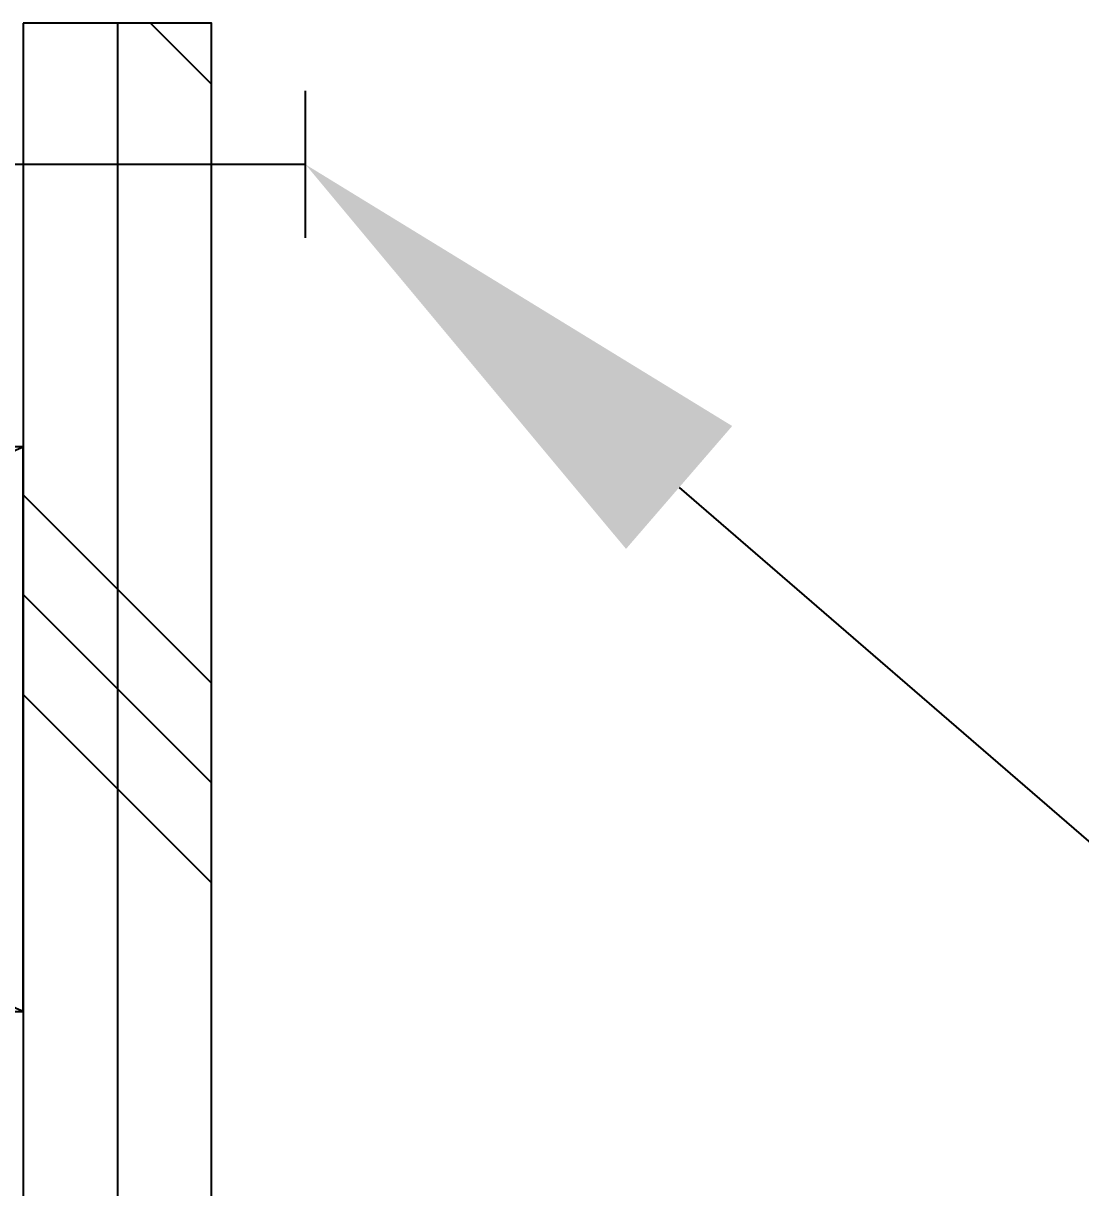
# Model space of a CAD drawing. Header units: inches. Extents: x -2661 to 42767, y -1222 to 9099.
# Drawn here: x 1931.81 to 1934.62, y 1586.582 to 1589.675 of the extents above; entities that cross this region are included whole.
import ezdxf
from ezdxf import colors
from ezdxf.entities.mleader import LeaderData, LeaderLine
from ezdxf.math import Vec2, Vec3

# ---------------------------------------------------------------- set-up
doc = ezdxf.new("R2010")
doc.units = ezdxf.units.IN
doc.header["$LTSCALE"] = 12
doc.header["$MEASUREMENT"] = 0
doc.layers.get('0').update_dxf_attribs({"linetype": 'CONTINUOUS'})
for name, color, linetype in [('S-ANNO-NOTE', 4, 'CONTINUOUS'), ('S-NAIL', 2, 'CONTINUOUS'), ('S-WOOD', 3, 'CONTINUOUS')]:
    doc.layers.add(name, color=color, linetype=linetype)
doc.styles.add('Arial', font='arial.ttf', dxfattribs={"width": 0.85})

# ---------------------------------------------------------------- blocks, each defined once
blk = doc.blocks.new('*U1292')
at = {"color": 3}
blk.add_line((0.1953, 0.25), (-0.1953, 0.25), dxfattribs=at)
blk.add_line((0, 0.25), (0, -2.75))
blk = doc.blocks.new('*U1285')
blk.add_lwpolyline([(1.5, -3.5), (0, -3.5), (0, 0), (1.5, 0)], close=True)
at = {"layer": 'S-WOOD', "color": 2}
for p, q in [((1.5, -3.5), (0, 0)), ((1.5, 0), (0, -3.5))]:
    blk.add_line(p, q, dxfattribs=at)
blk = doc.blocks.new('WALL_TOP PLATE_2x4 ALT')
at = {"layer": 'S-WOOD'}
h = blk.add_hatch(dxfattribs=at)
h.set_pattern_fill('PLAST', color=1, scale=6, angle=-45, style=0)
h.set_pattern_definition([(315, (4e-12, -22.9044), (1.06066, 1.06066), []), (315, (0.1326, -22.7718), (1.06066, 1.06066), []), (315, (0.2652, -22.6392), (1.06066, 1.06066), [])])
h.paths.add_polyline_path([(0, -0.375), (0, -25.0898), (0.5, -25.0898), (0.5, -0.375)])
at = {"layer": 'S-WOOD', "color": 1}
blk.add_line((0.25, -0.375), (0.25, -25.0898), dxfattribs=at)
at = {"layer": 'S-WOOD'}
blk.add_lwpolyline([(0, -0.375), (0, -25.0898), (0.5, -25.0898), (0.5, -0.375)], close=True, dxfattribs=at)
at = {"layer": 'S-NAIL', "color": 1, "rotation": 270}
blk.add_blockref('*U1292', (0.5, -0.75), dxfattribs=at)
at = {"layer": 'S-WOOD', "xscale": -1.000000000000001, "rotation": 90}
blk.add_blockref('*U1285', (-3.5, -1.5), dxfattribs=at)
at = {"layer": 'S-ANNO-NOTE'}
ml = blk.add_multileader_mtext('Standard', dxfattribs=at)
ml.set_content('{\\C4;E.N.}', color=4, style='Arial')
ml.set_leader_properties(color=2)
ml.build(insert=Vec2(0, 0))
ml.multileader.update_dxf_attribs({"dogleg_length": 0.36, "arrow_head_size": 1.3125, "scale": 12})
ctx = ml.context
ctx.base_point, ctx.scale, ctx.char_height, ctx.arrow_head_size, ctx.landing_gap_size, ctx.plane_origin = Vec3(13.9073, -10.8236), 12, 1.125, 1.3125, 1.08, Vec3(-31.1745, 289.3454)
notes = []
notes.append((ctx, [(0, (1, 1, 0), (12.4073, -10.8236), (1, 0), 1.5, [(0, [(0.75, -0.75)], 0, [])])]))
ctx.mtext.insert, ctx.mtext.width, ctx.mtext.flow_direction = Vec3(14.9873, -10.2611), 17.75, 5
for ctx, leaders in notes:
    for number, flags, end, landing, length, lines in leaders:
        leader = LeaderData()
        leader.index, (leader.has_last_leader_line, leader.has_dogleg_vector, leader.attachment_direction) = number, flags
        leader.last_leader_point, leader.dogleg_vector, leader.dogleg_length = Vec3(end), Vec3(landing), length
        for number, points, colour, breaks in lines:
            line = LeaderLine()
            line.index, line.vertices, line.color, line.breaks = number, Vec3.list(points), colors.encode_raw_color(colour), breaks
            leader.lines.append(line)
        ctx.leaders.append(leader)

msp = doc.modelspace()

# ---------------------------------------------------------------- block references
msp.add_blockref('WALL_TOP PLATE_2x4 ALT', (1931.80984, 1590.05019))

doc.saveas('drawing.dxf')
